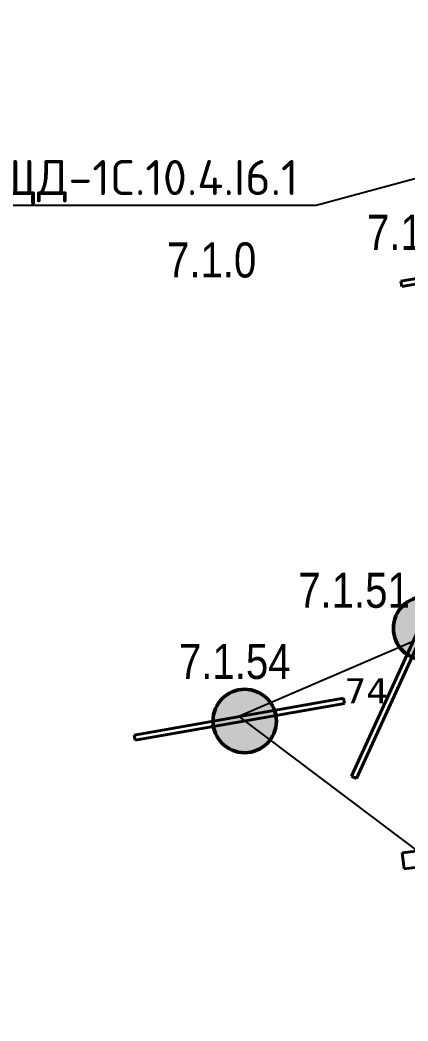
# Model space of a CAD drawing. Header units: millimetres. Extents: x -243740 to 150609, y -473655 to -165121.
# Drawn here: x -11100 to -8332, y -396928 to -389787 of the extents above; entities that cross this region are included whole.
import ezdxf
from ezdxf import colors
from ezdxf.entities.mleader import LeaderData, LeaderLine
from ezdxf.enums import TextEntityAlignment as Align
from ezdxf.math import Vec2, Vec3

# ---------------------------------------------------------------- set-up
doc = ezdxf.new("R2010")
doc.units = ezdxf.units.MM
doc.layers.add('_Гр.ЩД-1C.10.4.I6.1', color=6, linetype='Continuous')
for name, color, linetype, lineweight in [('_освещение_dali', 3, 'Continuous', 50), ('DLX_FL2_LUM 18', 5, 'Continuous', 40), ('DLX_FL2_LUM 24', 5, 'Continuous', 40), ('DLX_FL2_LUM 25', 5, 'Continuous', 40)]:
    doc.layers.add(name, color=color, linetype=linetype, lineweight=lineweight)
doc.styles.add('ISOCPEUR', font='isocpeur.ttf')
doc.styles.get("Standard").update_dxf_attribs({"font": 'ARIALN.TTF'})
doc.styles.add('TableTextStyle', font='')
doc.styles.get('TableTextStyle').set_extended_font_data('VERDANA.TTF')
doc.linetypes.add('Truba', pattern='A,3e-05,[4,MSH_7,S=1,R=0,X=0,Y=0],-3.022072', length=3.022102)

# ---------------------------------------------------------------- blocks, each defined once
blk = doc.blocks.new('A$Caabd1818')
at = {"layer": 'DLX_FL2_LUM 18'}
for points in [[(-10398.6, 2023.4, 0), (-12343.1, 1793.5, 0)], [(-12343.1, 1793.5, 0), (-10398.6, 2023.4, 0)], [(-10398.6, 2023.4, 0), (-12343.1, 1793.5, 0)], [(-12343.1, 1793.5, 0), (-10398.6, 2023.4, 0)], [(-12329.6, 1679.3, 0), (-10385.1, 1909.1, 0)], [(-10385.1, 1909.1, 0), (-12329.6, 1679.3, 0)], [(-10385.1, 1909.1, 0), (-12329.6, 1679.3, 0)], [(-12329.6, 1679.3, 0), (-10385.1, 1909.1, 0)], [(-12343.1, 1793.5, 0), (-12329.6, 1679.3, 0)], [(-12343.1, 1793.5, 0), (-12343.1, 1793.5, 0)], [(-12343.1, 1793.5, 0), (-12329.6, 1679.3, 0)], [(-12329.6, 1679.3, 0), (-12343.1, 1793.5, 0)], [(-12329.6, 1679.3, 0), (-12343.1, 1793.5, 0)], [(-12343.1, 1793.5, 0), (-12343.1, 1793.5, 0)], [(-12329.6, 1679.3, 0), (-12329.6, 1679.3, 0)], [(-12329.6, 1679.3, 0), (-12329.6, 1679.3, 0)]]:
    blk.add_polyline3d(points, dxfattribs=at)
at = {"layer": 'DLX_FL2_LUM 24'}
for points in [[(-12703.7, 2339.5, 0), (-11823.5, 4263.7, 0)], [(-11823.5, 4263.7, 0), (-12703.7, 2339.5, 0)], [(-11823.5, 4263.7, 0), (-12703.7, 2339.5, 0)], [(-12703.7, 2339.5, 0), (-11823.5, 4263.7, 0)], [(-11788.9, 4247.9, 0), (-12669.1, 2323.7, 0)], [(-12669.1, 2323.7, 0), (-11788.9, 4247.9, 0)], [(-12669.1, 2323.7, 0), (-11788.9, 4247.9, 0)], [(-11788.9, 4247.9, 0), (-12669.1, 2323.7, 0)], [(-12669.1, 2323.7, 0), (-12703.7, 2339.5, 0)], [(-12703.7, 2339.5, 0), (-12703.7, 2339.5, 0)], [(-12703.7, 2339.5, 0), (-12669.1, 2323.7, 0)], [(-12703.7, 2339.5, 0), (-12703.7, 2339.5, 0)], [(-12703.7, 2339.5, 0), (-12669.1, 2323.7, 0)], [(-12669.1, 2323.7, 0), (-12703.7, 2339.5, 0)], [(-12669.1, 2323.7, 0), (-12669.1, 2323.7, 0)], [(-12669.1, 2323.7, 0), (-12669.1, 2323.7, 0)]]:
    blk.add_polyline3d(points, dxfattribs=at)
at = {"layer": 'DLX_FL2_LUM 25'}
for points in [[(-12352, 5871.1, 0), (-10858.2, 6129.5, 0)], [(-10858.2, 6129.5, 0), (-12352, 5871.1, 0)], [(-10858.2, 6129.5, 0), (-12352, 5871.1, 0)], [(-12352, 5871.1, 0), (-10858.2, 6129.5, 0)], [(-10851.7, 6092, 0), (-12345.6, 5833.7, 0)], [(-12345.6, 5833.7, 0), (-10851.7, 6092, 0)], [(-12345.6, 5833.7, 0), (-10851.7, 6092, 0)], [(-10851.7, 6092, 0), (-12345.6, 5833.7, 0)], [(-12345.6, 5833.7, 0), (-12352, 5871.1, 0)], [(-12352, 5871.1, 0), (-12352, 5871.1, 0)], [(-12352, 5871.1, 0), (-12345.6, 5833.7, 0)], [(-12352, 5871.1, 0), (-12352, 5871.1, 0)], [(-12352, 5871.1, 0), (-12345.6, 5833.7, 0)], [(-12345.6, 5833.7, 0), (-12352, 5871.1, 0)], [(-12345.6, 5833.7, 0), (-12345.6, 5833.7, 0)], [(-12345.6, 5833.7, 0), (-12345.6, 5833.7, 0)], [(-14254.8, 2633.8, 0), (-12761.7, 2896.3, 0)], [(-12761.7, 2896.3, 0), (-14254.8, 2633.8, 0)], [(-12761.7, 2896.3, 0), (-14254.8, 2633.8, 0)], [(-14254.8, 2633.8, 0), (-12761.7, 2896.3, 0)], [(-12755.2, 2858.9, 0), (-14248.2, 2596.3, 0)], [(-14248.2, 2596.3, 0), (-12755.2, 2858.9, 0)], [(-14248.2, 2596.3, 0), (-12755.2, 2858.9, 0)], [(-12755.2, 2858.9, 0), (-14248.2, 2596.3, 0)], [(-12761.7, 2896.3, 0), (-12761.7, 2896.3, 0)], [(-12761.7, 2896.3, 0), (-12755.2, 2858.9, 0)], [(-12755.2, 2858.9, 0), (-12761.7, 2896.3, 0)], [(-12761.7, 2896.3, 0), (-12761.7, 2896.3, 0)], [(-12755.2, 2858.9, 0), (-12761.7, 2896.3, 0)], [(-12761.7, 2896.3, 0), (-12755.2, 2858.9, 0)], [(-12755.2, 2858.9, 0), (-12755.2, 2858.9, 0)], [(-12755.2, 2858.9, 0), (-12755.2, 2858.9, 0)], [(-14248.2, 2596.3, 0), (-14254.8, 2633.8, 0)], [(-14254.8, 2633.8, 0), (-14254.8, 2633.8, 0)], [(-14254.8, 2633.8, 0), (-14248.2, 2596.3, 0)], [(-14254.8, 2633.8, 0), (-14254.8, 2633.8, 0)], [(-14254.8, 2633.8, 0), (-14248.2, 2596.3, 0)], [(-14248.2, 2596.3, 0), (-14254.8, 2633.8, 0)], [(-14248.2, 2596.3, 0), (-14248.2, 2596.3, 0)], [(-14248.2, 2596.3, 0), (-14248.2, 2596.3, 0)]]:
    blk.add_polyline3d(points, dxfattribs=at)
blk = doc.blocks.new('A$Cab2378fa')
at = {"lineweight": 25, "true_color": 0xfff5f5}
h = blk.add_hatch(color=7, dxfattribs=at)
h.dxf.hatch_style = 1
h.paths.add_polyline_path([(0, 0), (-141.6, -170.3, 0.174923), (3, -222.4, 0.197808), (162.3, -156.8)])
h.paths.add_polyline_path([(-163.2, 157.6), (0, 0), (147.8, 177.8, 0.175398), (3, 230.2, 0.209014)])
at = {"lineweight": 25}
h = blk.add_hatch(color=0, dxfattribs=at)
h.paths.add_polyline_path([(162.3, -156.8, 0.442338), (147.8, 177.8), (0, 0)])
h.paths.add_polyline_path([(-141.6, -170.3), (0, 0), (-163.2, 157.6, 0.430096)])
blk.add_circle((3, 3.9), 226.3)
blk = doc.blocks.new('_Dot')
at = {"color": 0, "linetype": 'ByBlock', "lineweight": -2}
blk.add_line((-0.5, 0), (-1, 0), dxfattribs=at)
at = {"color": 0, "linetype": 'ByBlock', "const_width": 0.5}
blk.add_lwpolyline([(-0.25, 0, 1), (0.25, 0, 1)], format="xyb", close=True, dxfattribs=at)

msp = doc.modelspace()

# ---------------------------------------------------------------- linework, layer by layer
at = {"layer": '_Гр.ЩД-1C.10.4.I6.1', "ltscale": 100}
msp.add_lwpolyline([(-1464.5, -390067.1), (-3840, -391062.6), (-3840, -391062.6), (-5527.2, -389998.5), (-7839.2, -390021), (-7635.5, -391521.5), (-5784.4, -391060.1), (-7345.2, -392383.4), (-7305.6, -392632.6), (-7224.6, -392964), (-7381.5, -393210.6), (-8293.9, -394220.2), (-9538.6, -394756.7), (-7447.7, -396330.4), (-6323.8, -396374.3), (-5448.8, -396631.6), (-2485.3, -396281.6)], dxfattribs=at)

# ---------------------------------------------------------------- block references
at = {"layer": '_освещение_dali', "color": 5, "ltscale": 100}
for p in [(-8212.2, -394130.5), (-9500, -394791.9)]:
    msp.add_blockref('A$Cab2378fa', p, dxfattribs=at)
at = {"layer": 'Defpoints', "linetype": 'Truba', "ltscale": 100}
msp.add_blockref('A$Caabd1818', (3969.7, -397521.8), dxfattribs=at)

# ---------------------------------------------------------------- texts
at = {"layer": '_Гр.ЩД-1C.10.4.I6.1', "ltscale": 100}
for s, p in [('7.1.53', (-8226, -391501.8)), ('7.1.0', (-9732.3, -391698.8)), ('7.1.51', (-8716.8, -394055)), ('7.1.54', (-9567.6, -394563.1))]:
    msp.add_text(s, height=250, dxfattribs=at).set_placement(p, align=Align.BOTTOM_CENTER)
at = {"layer": '_освещение_dali', "color": 21, "true_color": 0xff9e7e, "style": 'TableTextStyle'}
msp.add_text('74', height=180, dxfattribs=at).set_placement((-8785.5, -394662.9))

# ---------------------------------------------------------------- leaders
at = {"layer": '_Гр.ЩД-1C.10.4.I6.1', "ltscale": 100}
ml = msp.add_multileader_mtext('Standard', dxfattribs=at)
ml.set_content('Гр.ЩД-1C.10.4.I6.1', color=256, style='ISOCPEUR')
ml.set_leader_properties()
ml.set_arrow_properties(name='DOT')
ml.build(insert=Vec2(0, 0))
ml.multileader.update_dxf_attribs({"has_dogleg": 0, "text_left_attachment_type": 6, "text_right_attachment_type": 6, "arrow_head_size": 100})
ctx = ml.context
ctx.base_point, ctx.char_height, ctx.arrow_head_size, ctx.landing_gap_size, ctx.plane_origin = Vec3(-11912.4, -391111.1), 250, 100, 200, Vec3(72680.9, -263340.6)
ctx.left_attachment, ctx.right_attachment = 6, 6
notes = []
notes.append((ctx, [(1, (1, 1, 0), (-8979.4, -391111.1), (-1, 0), 8, [(1, [(-7737.3, -390771.2)], 0, [])])]))
ctx.mtext.insert, ctx.mtext.width, ctx.mtext.flow_direction = Vec3(-11712.4, -390786.1), 2425, 5
for ctx, leaders in notes:
    for number, flags, end, landing, length, lines in leaders:
        leader = LeaderData()
        leader.index, (leader.has_last_leader_line, leader.has_dogleg_vector, leader.attachment_direction) = number, flags
        leader.last_leader_point, leader.dogleg_vector, leader.dogleg_length = Vec3(end), Vec3(landing), length
        for number, points, colour, breaks in lines:
            line = LeaderLine()
            line.index, line.vertices, line.color, line.breaks = number, Vec3.list(points), colors.encode_raw_color(colour), breaks
            leader.lines.append(line)
        ctx.leaders.append(leader)

doc.saveas('drawing.dxf')
